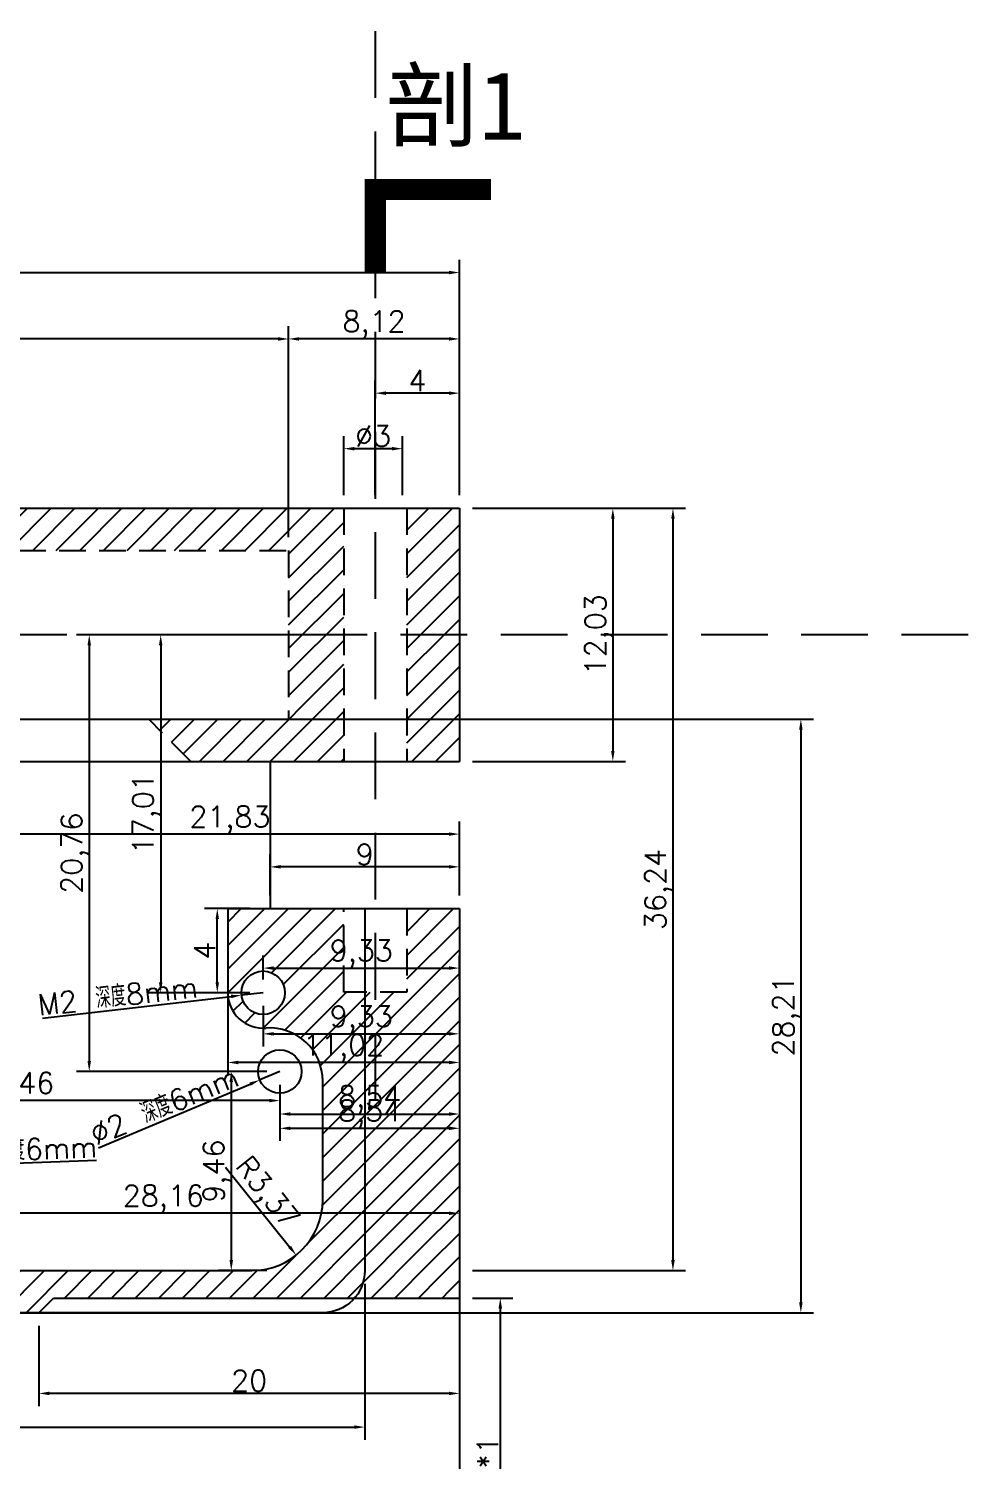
# Model space of a CAD drawing. Header units: millimetres. Extents: x 6817 to 10425, y -2870 to -164.
# Drawn here: x 9795.1 to 9840.1, y -334 to -265.9 of the extents above; entities that cross this region are included whole.
import ezdxf

# ---------------------------------------------------------------- set-up
doc = ezdxf.new("R2010")
doc.units = ezdxf.units.MM
doc.linetypes.add('HIDDEN', pattern=[9.525, 6.35, -3.175])
doc.layers.add('图层2', color=108, linetype='Continuous')
doc.styles.get("Standard").update_dxf_attribs({"font": 'txt', "bigfont": 'gbcbig.shx'})
doc.dimstyles.new('ISO-25', dxfattribs={"dimtxt": 1, "dimasz": 0.5, "dimexe": 0.6, "dimexo": 0.625, "dimgap": 0.1, "dimtad": 1, "dimtxsty": 'Standard', "dimcen": 2.5, "dimadec": 0, "dimazin": 0, "dimtfac": 1, "dimtmove": 0, "dimatfit": 3, "dimfxl": 1, "dimarcsym": 0})

# ---------------------------------------------------------------- blocks, each defined once
blk = doc.blocks.new('*D1296')
at = {"layer": 'Defpoints', "color": 0, "linetype": 'ByBlock'}
for p in [(9815.545, -326.236), (9815.545, -343.636), (9817.486, -343.636)]:
    blk.add_point(p, dxfattribs=at)
at = {"layer": '图层2', "color": 0, "linetype": 'ByBlock', "lineweight": -2}
for p, q in [((9816.17, -326.236), (9818.086, -326.236)), ((9817.486, -326.736), (9817.486, -343.136)), ((9816.17, -343.636), (9818.086, -343.636))]:
    blk.add_line(p, q, dxfattribs=at)
at = {"layer": '图层2', "color": 0, "linetype": 'ByBlock'}
for points in [[(9817.403, -326.736), (9817.57, -326.736), (9817.486, -326.236)], [(9817.403, -343.136), (9817.57, -343.136), (9817.486, -343.636)]]:
    blk.add_solid(points, dxfattribs=at)
at = {"layer": '图层2', "color": 0, "linetype": 'ByBlock', "insert": (9816.886, -334.936), "char_height": 1, "attachment_point": 5, "rotation": 90}
blk.add_mtext('M18*1', dxfattribs=at)
blk = doc.blocks.new('*D1299')
at = {"layer": 'Defpoints', "color": 0, "linetype": 'ByBlock', "transparency": 16777216}
for p in [(9806.545, -305.741), (9806.545, -307.727), (9815.545, -307.727)]:
    blk.add_point(p, dxfattribs=at)
at = {"layer": '图层2', "color": 0, "linetype": 'ByBlock', "lineweight": -2, "transparency": 16777216}
for p, q in [((9806.545, -307.102), (9806.545, -305.141)), ((9815.545, -307.102), (9815.545, -305.141)), ((9815.045, -305.741), (9807.045, -305.741))]:
    blk.add_line(p, q, dxfattribs=at)
at = {"layer": '图层2', "color": 0, "linetype": 'ByBlock', "transparency": 16777216}
for points in [[(9807.045, -305.657), (9807.045, -305.824), (9806.545, -305.741)], [(9815.045, -305.657), (9815.045, -305.824), (9815.545, -305.741)]]:
    blk.add_solid(points, dxfattribs=at)
at = {"layer": '图层2', "color": 0, "linetype": 'ByBlock', "transparency": 16777216, "insert": (9811.045, -305.141), "char_height": 1, "attachment_point": 5}
blk.add_mtext('9', dxfattribs=at)
blk = doc.blocks.new('*D772')
at = {"layer": 'Defpoints', "color": 0, "linetype": 'ByBlock', "transparency": 16777216}
for p in [(9793.712, -304.185), (9793.712, -304.852), (9815.545, -307.727)]:
    blk.add_point(p, dxfattribs=at)
at = {"layer": '图层2', "color": 0, "linetype": 'ByBlock', "lineweight": -2, "transparency": 16777216}
for p, q in [((9793.712, -304.227), (9793.712, -303.585)), ((9815.045, -304.185), (9794.212, -304.185)), ((9815.545, -307.102), (9815.545, -303.585))]:
    blk.add_line(p, q, dxfattribs=at)
at = {"layer": '图层2', "color": 0, "linetype": 'ByBlock', "transparency": 16777216}
for points in [[(9794.212, -304.102), (9794.212, -304.269), (9793.712, -304.185)], [(9815.045, -304.102), (9815.045, -304.269), (9815.545, -304.185)]]:
    blk.add_solid(points, dxfattribs=at)
at = {"layer": '图层2', "color": 0, "linetype": 'ByBlock', "transparency": 16777216, "insert": (9804.629, -303.502), "char_height": 1, "attachment_point": 5}
blk.add_mtext('21,83', dxfattribs=at)
blk = doc.blocks.new('*D1302')
at = {"layer": 'Defpoints', "color": 0, "linetype": 'ByBlock', "transparency": 16777216}
for p in [(9811.545, -283.225), (9811.545, -288.697), (9815.545, -288.697)]:
    blk.add_point(p, dxfattribs=at)
at = {"layer": '图层2', "color": 0, "linetype": 'ByBlock', "lineweight": -2, "transparency": 16777216}
for p, q in [((9811.545, -288.072), (9811.545, -282.625)), ((9815.545, -288.072), (9815.545, -282.625)), ((9815.045, -283.225), (9812.045, -283.225))]:
    blk.add_line(p, q, dxfattribs=at)
at = {"layer": '图层2', "color": 0, "linetype": 'ByBlock', "transparency": 16777216}
for points in [[(9812.045, -283.142), (9812.045, -283.309), (9811.545, -283.225)], [(9815.045, -283.142), (9815.045, -283.309), (9815.545, -283.225)]]:
    blk.add_solid(points, dxfattribs=at)
at = {"layer": '图层2', "color": 0, "linetype": 'ByBlock', "transparency": 16777216, "insert": (9813.545, -282.625), "char_height": 1, "attachment_point": 5}
blk.add_mtext('4', dxfattribs=at)
blk = doc.blocks.new('*D1303')
at = {"layer": 'Defpoints', "color": 0, "linetype": 'ByBlock', "transparency": 16777216}
for p in [(9810.045, -285.864), (9810.045, -288.697), (9812.836, -288.697)]:
    blk.add_point(p, dxfattribs=at)
at = {"layer": '图层2', "color": 0, "linetype": 'ByBlock', "lineweight": -2, "transparency": 16777216}
for p, q in [((9810.045, -288.072), (9810.045, -285.264)), ((9812.836, -288.072), (9812.836, -285.264)), ((9812.336, -285.864), (9810.545, -285.864))]:
    blk.add_line(p, q, dxfattribs=at)
at = {"layer": '图层2', "color": 0, "linetype": 'ByBlock', "transparency": 16777216}
for points in [[(9810.545, -285.781), (9810.545, -285.948), (9810.045, -285.864)], [(9812.336, -285.781), (9812.336, -285.948), (9812.836, -285.864)]]:
    blk.add_solid(points, dxfattribs=at)
at = {"layer": '图层2', "color": 0, "linetype": 'ByBlock', "transparency": 16777216, "insert": (9811.44, -285.264), "char_height": 1, "attachment_point": 5}
blk.add_mtext('%%C3', dxfattribs=at)
blk = doc.blocks.new('*D1304')
at = {"layer": 'Defpoints', "color": 0, "linetype": 'ByBlock', "transparency": 16777216}
for p in [(9807.423, -280.647), (9815.545, -288.697), (9807.423, -290.697)]:
    blk.add_point(p, dxfattribs=at)
at = {"layer": '图层2', "color": 0, "linetype": 'ByBlock', "lineweight": -2, "transparency": 16777216}
for p, q in [((9807.423, -290.072), (9807.423, -280.047)), ((9815.545, -288.072), (9815.545, -280.047)), ((9815.045, -280.647), (9807.923, -280.647))]:
    blk.add_line(p, q, dxfattribs=at)
at = {"layer": '图层2', "color": 0, "linetype": 'ByBlock', "transparency": 16777216}
for points in [[(9807.923, -280.564), (9807.923, -280.731), (9807.423, -280.647)], [(9815.045, -280.564), (9815.045, -280.731), (9815.545, -280.647)]]:
    blk.add_solid(points, dxfattribs=at)
at = {"layer": '图层2', "color": 0, "linetype": 'ByBlock', "transparency": 16777216, "insert": (9811.484, -279.964), "char_height": 1, "attachment_point": 5}
blk.add_mtext('8,12', dxfattribs=at)
blk = doc.blocks.new('*D1305')
at = {"layer": 'Defpoints', "color": 0, "linetype": 'ByBlock', "transparency": 16777216}
for p in [(9735.545, -280.647), (9735.545, -288.697), (9807.423, -290.697)]:
    blk.add_point(p, dxfattribs=at)
at = {"layer": '图层2', "color": 0, "linetype": 'ByBlock', "lineweight": -2, "transparency": 16777216}
for p, q in [((9735.545, -288.072), (9735.545, -280.047)), ((9807.423, -290.072), (9807.423, -280.047)), ((9806.923, -280.647), (9736.045, -280.647))]:
    blk.add_line(p, q, dxfattribs=at)
at = {"layer": '图层2', "color": 0, "linetype": 'ByBlock', "transparency": 16777216}
for points in [[(9736.045, -280.564), (9736.045, -280.731), (9735.545, -280.647)], [(9806.923, -280.564), (9806.923, -280.731), (9807.423, -280.647)]]:
    blk.add_solid(points, dxfattribs=at)
at = {"layer": '图层2', "color": 0, "linetype": 'ByBlock', "transparency": 16777216, "insert": (9771.484, -279.964), "char_height": 1, "attachment_point": 5}
blk.add_mtext('71,88', dxfattribs=at)
blk = doc.blocks.new('*D775')
at = {"layer": 'Defpoints', "color": 0, "linetype": 'ByBlock', "transparency": 16777216}
for p in [(9805.183, -311.845), (9806.21, -311.726)]:
    blk.add_point(p, dxfattribs=at)
at = {"layer": '图层2', "color": 0, "linetype": 'ByBlock', "lineweight": -2, "transparency": 16777216}
for p, q in [((9795.724, -312.942), (9804.686, -311.903)), ((9806.21, -311.726), (9805.183, -311.845))]:
    blk.add_line(p, q, dxfattribs=at)
at = {"layer": '图层2', "color": 0, "linetype": 'ByBlock', "transparency": 16777216}
blk.add_solid([(9804.676, -311.82), (9804.696, -311.985), (9805.183, -311.845)], dxfattribs=at)
at = {"layer": '图层2', "color": 0, "linetype": 'ByBlock', "transparency": 16777216, "insert": (9799.286, -311.875), "char_height": 1, "attachment_point": 5, "rotation": 6.61436}
blk.add_mtext('M2 深度8mm', dxfattribs=at)
blk = doc.blocks.new('*D1307')
at = {"layer": 'Defpoints', "color": 0, "linetype": 'ByBlock', "transparency": 16777216}
for p in [(9807.005, -315.473), (9806.054, -315.873)]:
    blk.add_point(p, dxfattribs=at)
at = {"layer": '图层2', "color": 0, "linetype": 'ByBlock', "lineweight": -2, "transparency": 16777216}
for p, q in [((9807.005, -315.473), (9806.054, -315.873)), ((9798.382, -319.1), (9805.593, -316.067))]:
    blk.add_line(p, q, dxfattribs=at)
at = {"layer": '图层2', "color": 0, "linetype": 'ByBlock', "transparency": 16777216}
blk.add_solid([(9805.561, -315.99), (9805.625, -316.144), (9806.054, -315.873)], dxfattribs=at)
at = {"layer": '图层2', "color": 0, "linetype": 'ByBlock', "transparency": 16777216, "insert": (9801.505, -317.082), "char_height": 1, "attachment_point": 5, "rotation": 22.81537}
blk.add_mtext('%%C2 深度6mm', dxfattribs=at)
blk = doc.blocks.new('*D1308')
at = {"layer": 'Defpoints', "color": 0, "linetype": 'ByBlock', "transparency": 16777216}
for p in [(9806.21, -311.726), (9815.545, -311.726), (9815.545, -313.679)]:
    blk.add_point(p, dxfattribs=at)
at = {"layer": '图层2', "color": 0, "linetype": 'ByBlock', "lineweight": -2, "transparency": 16777216}
for p, q in [((9806.21, -312.351), (9806.21, -314.279)), ((9815.545, -312.351), (9815.545, -314.279)), ((9806.71, -313.679), (9815.045, -313.679))]:
    blk.add_line(p, q, dxfattribs=at)
at = {"layer": '图层2', "color": 0, "linetype": 'ByBlock', "transparency": 16777216}
for points in [[(9806.71, -313.596), (9806.71, -313.762), (9806.21, -313.679)], [(9815.045, -313.596), (9815.045, -313.762), (9815.545, -313.679)]]:
    blk.add_solid(points, dxfattribs=at)
at = {"layer": '图层2', "color": 0, "linetype": 'ByBlock', "transparency": 16777216, "insert": (9810.878, -312.996), "char_height": 1, "attachment_point": 5}
blk.add_mtext('9,33', dxfattribs=at)
blk = doc.blocks.new('*D1309')
at = {"layer": 'Defpoints', "color": 0, "linetype": 'ByBlock', "transparency": 16777216}
for p in [(9807.005, -315.473), (9815.545, -315.473), (9815.545, -317.491)]:
    blk.add_point(p, dxfattribs=at)
at = {"layer": '图层2', "color": 0, "linetype": 'ByBlock', "lineweight": -2, "transparency": 16777216}
for p, q in [((9807.005, -316.098), (9807.005, -318.091)), ((9815.545, -316.098), (9815.545, -318.091)), ((9807.505, -317.491), (9815.045, -317.491))]:
    blk.add_line(p, q, dxfattribs=at)
at = {"layer": '图层2', "color": 0, "linetype": 'ByBlock', "transparency": 16777216}
for points in [[(9807.505, -317.408), (9807.505, -317.574), (9807.005, -317.491)], [(9815.045, -317.408), (9815.045, -317.574), (9815.545, -317.491)]]:
    blk.add_solid(points, dxfattribs=at)
at = {"layer": '图层2', "color": 0, "linetype": 'ByBlock', "transparency": 16777216, "insert": (9811.275, -316.808), "char_height": 1, "attachment_point": 5}
blk.add_mtext('8,54', dxfattribs=at)
blk = doc.blocks.new('*D1310')
at = {"layer": 'Defpoints', "color": 0, "linetype": 'ByBlock', "transparency": 16777216}
for p in [(9809.425, -294.712), (9801.339, -311.726), (9806.21, -311.726)]:
    blk.add_point(p, dxfattribs=at)
at = {"layer": '图层2', "color": 0, "linetype": 'ByBlock', "lineweight": -2, "transparency": 16777216}
for p, q in [((9808.8, -294.712), (9800.739, -294.712)), ((9801.339, -295.212), (9801.339, -311.226)), ((9805.585, -311.726), (9800.739, -311.726))]:
    blk.add_line(p, q, dxfattribs=at)
at = {"layer": '图层2', "color": 0, "linetype": 'ByBlock', "transparency": 16777216}
for points in [[(9801.256, -295.212), (9801.422, -295.212), (9801.339, -294.712)], [(9801.256, -311.226), (9801.422, -311.226), (9801.339, -311.726)]]:
    blk.add_solid(points, dxfattribs=at)
at = {"layer": '图层2', "color": 0, "linetype": 'ByBlock', "transparency": 16777216, "insert": (9800.656, -303.219), "char_height": 1, "attachment_point": 5, "rotation": 90}
blk.add_mtext('17,01', dxfattribs=at)
blk = doc.blocks.new('*D776')
at = {"layer": 'Defpoints', "color": 0, "linetype": 'ByBlock', "transparency": 16777216}
for p in [(9805.379, -294.712), (9797.941, -315.473), (9807.005, -315.473)]:
    blk.add_point(p, dxfattribs=at)
at = {"layer": '图层2', "color": 0, "linetype": 'ByBlock', "lineweight": -2, "transparency": 16777216}
for p, q in [((9804.754, -294.712), (9797.341, -294.712)), ((9797.941, -295.212), (9797.941, -314.973)), ((9806.38, -315.473), (9797.341, -315.473))]:
    blk.add_line(p, q, dxfattribs=at)
at = {"layer": '图层2', "color": 0, "linetype": 'ByBlock', "transparency": 16777216}
for points in [[(9797.858, -295.212), (9798.024, -295.212), (9797.941, -294.712)], [(9797.858, -314.973), (9798.024, -314.973), (9797.941, -315.473)]]:
    blk.add_solid(points, dxfattribs=at)
at = {"layer": '图层2', "color": 0, "linetype": 'ByBlock', "transparency": 16777216, "insert": (9797.258, -305.092), "char_height": 1, "attachment_point": 5, "rotation": 90}
blk.add_mtext('20,76', dxfattribs=at)
blk = doc.blocks.new('*D1313')
at = {"layer": 'Defpoints', "color": 0, "linetype": 'ByBlock', "transparency": 16777216}
for p in [(9787.385, -320.113), (9815.545, -320.527), (9787.385, -322.21)]:
    blk.add_point(p, dxfattribs=at)
at = {"layer": '图层2', "color": 0, "linetype": 'ByBlock', "lineweight": -2, "transparency": 16777216}
for p, q in [((9787.385, -320.738), (9787.385, -322.81)), ((9815.545, -321.152), (9815.545, -322.81)), ((9815.045, -322.21), (9787.885, -322.21))]:
    blk.add_line(p, q, dxfattribs=at)
at = {"layer": '图层2', "color": 0, "linetype": 'ByBlock', "transparency": 16777216}
for points in [[(9787.885, -322.126), (9787.885, -322.293), (9787.385, -322.21)], [(9815.045, -322.126), (9815.045, -322.293), (9815.545, -322.21)]]:
    blk.add_solid(points, dxfattribs=at)
at = {"layer": '图层2', "color": 0, "linetype": 'ByBlock', "transparency": 16777216, "insert": (9801.465, -321.526), "char_height": 1, "attachment_point": 5}
blk.add_mtext('28,16', dxfattribs=at)
blk = doc.blocks.new('*D1315')
at = {"layer": 'Defpoints', "color": 0, "linetype": 'ByBlock', "transparency": 16777216}
for p in [(9804.526, -307.727), (9815.545, -307.727), (9804.526, -315.04)]:
    blk.add_point(p, dxfattribs=at)
at = {"layer": '图层2', "color": 0, "linetype": 'ByBlock', "lineweight": -2, "transparency": 16777216}
for p, q in [((9804.526, -308.352), (9804.526, -315.64)), ((9815.545, -308.352), (9815.545, -315.64)), ((9815.045, -315.04), (9805.026, -315.04))]:
    blk.add_line(p, q, dxfattribs=at)
at = {"layer": '图层2', "color": 0, "linetype": 'ByBlock', "transparency": 16777216}
for points in [[(9805.026, -314.957), (9805.026, -315.124), (9804.526, -315.04)], [(9815.045, -314.957), (9815.045, -315.124), (9815.545, -315.04)]]:
    blk.add_solid(points, dxfattribs=at)
at = {"layer": '图层2', "color": 0, "linetype": 'ByBlock', "transparency": 16777216, "insert": (9810.035, -314.357), "char_height": 1, "attachment_point": 5}
blk.add_mtext('11,02', dxfattribs=at)
blk = doc.blocks.new('*D1316')
at = {"layer": 'Defpoints', "color": 0, "linetype": 'ByBlock', "transparency": 16777216}
for p in [(9805.676, -321.568), (9807.784, -324.196)]:
    blk.add_point(p, dxfattribs=at)
at = {"layer": '图层2', "color": 0, "linetype": 'ByBlock', "lineweight": -2, "transparency": 16777216}
blk.add_line((9804.426, -320.009), (9807.471, -323.806), dxfattribs=at)
at = {"layer": '图层2', "color": 0, "linetype": 'ByBlock', "transparency": 16777216}
blk.add_solid([(9807.536, -323.753), (9807.406, -323.858), (9807.784, -324.196)], dxfattribs=at)
at = {"layer": '图层2', "color": 0, "linetype": 'ByBlock', "transparency": 16777216, "insert": (9806.325, -321.285), "char_height": 1, "attachment_point": 5, "rotation": 308.7325}
blk.add_mtext('R3,37', dxfattribs=at)
blk = doc.blocks.new('*D783')
at = {"layer": 'Defpoints', "color": 0, "linetype": 'ByBlock', "transparency": 16777216}
for p in [(9787.385, -320.113), (9788.634, -320.065)]:
    blk.add_point(p, dxfattribs=at)
at = {"layer": '图层2', "color": 0, "linetype": 'ByBlock', "lineweight": -2, "transparency": 16777216}
for p, q in [((9798.283, -319.693), (9789.133, -320.045)), ((9787.385, -320.113), (9788.634, -320.065))]:
    blk.add_line(p, q, dxfattribs=at)
at = {"layer": '图层2', "color": 0, "linetype": 'ByBlock', "transparency": 16777216}
blk.add_solid([(9789.13, -319.962), (9789.137, -320.129), (9788.634, -320.065)], dxfattribs=at)
at = {"layer": '图层2', "color": 0, "linetype": 'ByBlock', "transparency": 16777216, "insert": (9793.933, -319.21), "char_height": 1, "attachment_point": 5, "rotation": 2.20602}
blk.add_mtext('%%C2.5 深度6mm', dxfattribs=at)
blk = doc.blocks.new('*D1333')
at = {"layer": 'Defpoints', "color": 0, "linetype": 'ByBlock', "transparency": 16777216}
for p in [(9795.545, -326.936), (9815.545, -326.936), (9795.545, -330.772)]:
    blk.add_point(p, dxfattribs=at)
at = {"layer": '图层2', "color": 0, "linetype": 'ByBlock', "lineweight": -2, "transparency": 16777216}
for p, q in [((9795.545, -327.561), (9795.545, -331.372)), ((9815.545, -327.561), (9815.545, -331.372)), ((9815.045, -330.772), (9796.045, -330.772))]:
    blk.add_line(p, q, dxfattribs=at)
at = {"layer": '图层2', "color": 0, "linetype": 'ByBlock', "transparency": 16777216}
for points in [[(9796.045, -330.689), (9796.045, -330.855), (9795.545, -330.772)], [(9815.045, -330.689), (9815.045, -330.855), (9815.545, -330.772)]]:
    blk.add_solid(points, dxfattribs=at)
at = {"layer": '图层2', "color": 0, "linetype": 'ByBlock', "transparency": 16777216, "insert": (9805.545, -330.172), "char_height": 1, "attachment_point": 5}
blk.add_mtext('20', dxfattribs=at)
blk = doc.blocks.new('*D1837')
at = {"layer": 'Defpoints', "color": 0, "linetype": 'ByBlock'}
for p in [(9807.005, -315.473), (9804.695, -324.936), (9807.005, -324.936)]:
    blk.add_point(p, dxfattribs=at)
at = {"layer": '图层2', "color": 0, "linetype": 'ByBlock', "lineweight": -2}
for p, q in [((9806.38, -315.473), (9804.095, -315.473)), ((9804.695, -315.973), (9804.695, -324.436)), ((9806.38, -324.936), (9804.095, -324.936))]:
    blk.add_line(p, q, dxfattribs=at)
at = {"layer": '图层2', "color": 0, "linetype": 'ByBlock'}
for points in [[(9804.611, -315.973), (9804.778, -315.973), (9804.695, -315.473)], [(9804.611, -324.436), (9804.778, -324.436), (9804.695, -324.936)]]:
    blk.add_solid(points, dxfattribs=at)
at = {"layer": '图层2', "color": 0, "linetype": 'ByBlock', "insert": (9804.011, -320.205), "char_height": 1, "attachment_point": 5, "rotation": 90}
blk.add_mtext('9,46', dxfattribs=at)
blk = doc.blocks.new('*D1838')
at = {"layer": 'Defpoints', "color": 0, "linetype": 'ByBlock'}
for p in [(9807.005, -315.473), (9735.545, -316.851), (9735.545, -324.936)]:
    blk.add_point(p, dxfattribs=at)
at = {"layer": '图层2', "color": 0, "linetype": 'ByBlock', "lineweight": -2}
for p, q in [((9735.545, -324.311), (9735.545, -316.251)), ((9807.005, -316.098), (9807.005, -317.451)), ((9806.505, -316.851), (9736.045, -316.851))]:
    blk.add_line(p, q, dxfattribs=at)
at = {"layer": '图层2', "color": 0, "linetype": 'ByBlock'}
for points in [[(9736.045, -316.768), (9736.045, -316.935), (9735.545, -316.851)], [(9806.505, -316.768), (9806.505, -316.935), (9807.005, -316.851)]]:
    blk.add_solid(points, dxfattribs=at)
at = {"layer": '图层2', "color": 0, "linetype": 'ByBlock', "insert": (9794.347, -316.168), "char_height": 1, "attachment_point": 5}
blk.add_mtext('71,46', dxfattribs=at)
blk = doc.blocks.new('*D1845')
at = {"layer": 'Defpoints', "color": 0, "linetype": 'ByBlock'}
for p in [(9807.005, -315.473), (9815.545, -315.473), (9815.545, -318.17)]:
    blk.add_point(p, dxfattribs=at)
at = {"layer": '图层2', "color": 0, "linetype": 'ByBlock', "lineweight": -2}
for p, q in [((9807.005, -316.098), (9807.005, -318.77)), ((9815.545, -316.098), (9815.545, -318.77)), ((9807.505, -318.17), (9815.045, -318.17))]:
    blk.add_line(p, q, dxfattribs=at)
at = {"layer": '图层2', "color": 0, "linetype": 'ByBlock'}
for points in [[(9807.505, -318.087), (9807.505, -318.253), (9807.005, -318.17)], [(9815.045, -318.087), (9815.045, -318.253), (9815.545, -318.17)]]:
    blk.add_solid(points, dxfattribs=at)
at = {"layer": '图层2', "color": 0, "linetype": 'ByBlock', "insert": (9811.275, -317.487), "char_height": 1, "attachment_point": 5}
blk.add_mtext('8,54', dxfattribs=at)
blk = doc.blocks.new('*D1846')
at = {"layer": 'Defpoints', "color": 0, "linetype": 'ByBlock'}
for p in [(9815.545, -310.553), (9806.21, -311.726), (9815.545, -311.726)]:
    blk.add_point(p, dxfattribs=at)
at = {"layer": '图层2', "color": 0, "linetype": 'ByBlock', "lineweight": -2}
for p, q in [((9806.21, -311.101), (9806.21, -309.953)), ((9815.545, -311.101), (9815.545, -309.953)), ((9806.71, -310.553), (9815.045, -310.553))]:
    blk.add_line(p, q, dxfattribs=at)
at = {"layer": '图层2', "color": 0, "linetype": 'ByBlock'}
for points in [[(9806.71, -310.47), (9806.71, -310.636), (9806.21, -310.553)], [(9815.045, -310.47), (9815.045, -310.636), (9815.545, -310.553)]]:
    blk.add_solid(points, dxfattribs=at)
at = {"layer": '图层2', "color": 0, "linetype": 'ByBlock', "insert": (9810.878, -309.87), "char_height": 1, "attachment_point": 5}
blk.add_mtext('9,33', dxfattribs=at)
blk = doc.blocks.new('*D1847')
at = {"layer": 'Defpoints', "color": 0, "linetype": 'ByBlock'}
for p in [(9804.029, -307.727), (9806.21, -307.727), (9806.21, -311.726)]:
    blk.add_point(p, dxfattribs=at)
at = {"layer": '图层2', "color": 0, "linetype": 'ByBlock', "lineweight": -2}
for p, q in [((9805.585, -307.727), (9803.429, -307.727)), ((9804.029, -311.226), (9804.029, -308.227)), ((9805.585, -311.726), (9803.429, -311.726))]:
    blk.add_line(p, q, dxfattribs=at)
at = {"layer": '图层2', "color": 0, "linetype": 'ByBlock'}
for points in [[(9803.946, -308.227), (9804.112, -308.227), (9804.029, -307.727)], [(9803.946, -311.226), (9804.112, -311.226), (9804.029, -311.726)]]:
    blk.add_solid(points, dxfattribs=at)
at = {"layer": '图层2', "color": 0, "linetype": 'ByBlock', "insert": (9803.429, -309.726), "char_height": 1, "attachment_point": 5, "rotation": 90}
blk.add_mtext('4', dxfattribs=at)
blk = doc.blocks.new('*D1850')
at = {"layer": 'Defpoints', "color": 0, "linetype": 'ByBlock'}
for p in [(9815.545, -277.492), (9721.745, -284.712), (9815.545, -284.712)]:
    blk.add_point(p, dxfattribs=at)
at = {"layer": '图层2', "color": 0, "linetype": 'ByBlock', "lineweight": -2}
for p, q in [((9721.745, -284.087), (9721.745, -276.892)), ((9815.545, -284.087), (9815.545, -276.892)), ((9722.245, -277.492), (9815.045, -277.492))]:
    blk.add_line(p, q, dxfattribs=at)
at = {"layer": '图层2', "color": 0, "linetype": 'ByBlock'}
for points in [[(9722.245, -277.408), (9722.245, -277.575), (9721.745, -277.492)], [(9815.045, -277.408), (9815.045, -277.575), (9815.545, -277.492)]]:
    blk.add_solid(points, dxfattribs=at)
at = {"layer": '图层2', "color": 0, "linetype": 'ByBlock', "insert": (9768.645, -276.808), "char_height": 1, "attachment_point": 5}
blk.add_mtext('93,8', dxfattribs=at)
blk = doc.blocks.new('*D1878')
at = {"layer": 'Defpoints', "color": 0, "linetype": 'ByBlock'}
for p in [(9740.045, -298.727), (9740.045, -326.936), (9831.779, -326.936)]:
    blk.add_point(p, dxfattribs=at)
at = {"layer": '图层2', "color": 0, "linetype": 'ByBlock', "lineweight": -2}
for p, q in [((9740.67, -298.727), (9832.379, -298.727)), ((9831.779, -299.227), (9831.779, -326.436)), ((9740.67, -326.936), (9832.379, -326.936))]:
    blk.add_line(p, q, dxfattribs=at)
at = {"layer": '图层2', "color": 0, "linetype": 'ByBlock'}
for points in [[(9831.696, -299.227), (9831.863, -299.227), (9831.779, -298.727)], [(9831.696, -326.436), (9831.863, -326.436), (9831.779, -326.936)]]:
    blk.add_solid(points, dxfattribs=at)
at = {"layer": '图层2', "color": 0, "linetype": 'ByBlock', "insert": (9831.096, -312.832), "char_height": 1, "attachment_point": 5, "rotation": 90}
blk.add_mtext('28,21', dxfattribs=at)
blk = doc.blocks.new('*D1893')
at = {"layer": 'Defpoints', "color": 0, "linetype": 'ByBlock'}
for p in [(9738.045, -324.936), (9811.045, -324.936), (9811.045, -332.371)]:
    blk.add_point(p, dxfattribs=at)
at = {"layer": '图层2', "color": 0, "linetype": 'ByBlock', "lineweight": -2}
for p, q in [((9738.045, -325.561), (9738.045, -332.971)), ((9811.045, -325.561), (9811.045, -332.971)), ((9738.545, -332.371), (9810.545, -332.371))]:
    blk.add_line(p, q, dxfattribs=at)
at = {"layer": '图层2', "color": 0, "linetype": 'ByBlock'}
for points in [[(9738.545, -332.287), (9738.545, -332.454), (9738.045, -332.371)], [(9810.545, -332.287), (9810.545, -332.454), (9811.045, -332.371)]]:
    blk.add_solid(points, dxfattribs=at)
at = {"layer": '图层2', "color": 0, "linetype": 'ByBlock', "insert": (9774.545, -331.771), "char_height": 1, "attachment_point": 5}
blk.add_mtext('73', dxfattribs=at)
blk = doc.blocks.new('*D1927')
at = {"layer": 'Defpoints', "color": 0, "linetype": 'ByBlock'}
for p in [(9815.545, -288.697), (9815.545, -300.727), (9822.839, -300.727)]:
    blk.add_point(p, dxfattribs=at)
at = {"layer": '图层2', "color": 0, "linetype": 'ByBlock', "lineweight": -2}
for p, q in [((9816.17, -288.697), (9823.439, -288.697)), ((9822.839, -289.197), (9822.839, -300.227)), ((9816.17, -300.727), (9823.439, -300.727))]:
    blk.add_line(p, q, dxfattribs=at)
at = {"layer": '图层2', "color": 0, "linetype": 'ByBlock'}
for points in [[(9822.756, -289.197), (9822.923, -289.197), (9822.839, -288.697)], [(9822.756, -300.227), (9822.923, -300.227), (9822.839, -300.727)]]:
    blk.add_solid(points, dxfattribs=at)
at = {"layer": '图层2', "color": 0, "linetype": 'ByBlock', "insert": (9822.156, -294.712), "char_height": 1, "attachment_point": 5, "rotation": 90}
blk.add_mtext('12,03', dxfattribs=at)
blk = doc.blocks.new('*D1928')
at = {"layer": 'Defpoints', "color": 0, "linetype": 'ByBlock'}
for p in [(9815.545, -288.697), (9815.545, -324.936), (9825.696, -324.936)]:
    blk.add_point(p, dxfattribs=at)
at = {"layer": '图层2', "color": 0, "linetype": 'ByBlock', "lineweight": -2}
for p, q in [((9816.17, -288.697), (9826.296, -288.697)), ((9825.696, -289.197), (9825.696, -324.436)), ((9816.17, -324.936), (9826.296, -324.936))]:
    blk.add_line(p, q, dxfattribs=at)
at = {"layer": '图层2', "color": 0, "linetype": 'ByBlock'}
for points in [[(9825.613, -289.197), (9825.779, -289.197), (9825.696, -288.697)], [(9825.613, -324.436), (9825.779, -324.436), (9825.696, -324.936)]]:
    blk.add_solid(points, dxfattribs=at)
at = {"layer": '图层2', "color": 0, "linetype": 'ByBlock', "insert": (9825.013, -306.817), "char_height": 1, "attachment_point": 5, "rotation": 90}
blk.add_mtext('36,24', dxfattribs=at)
blk = doc.blocks.new('*D2135')
at = {"layer": 'Defpoints', "color": 0, "linetype": 'ByBlock'}
for p in [(10217.809, -308.872), (10215.309, -322.353), (10217.809, -322.353), (8520.699, -2501.899), (8521.923, -2501.875), (8521.325, -2502.94), (8534.065, -2513.083), (8534.065, -2513.083)]:
    blk.add_point(p, dxfattribs=at)
at = {"layer": '图层2', "color": 0, "linetype": 'ByBlock', "lineweight": -2}
for p, q in [((10215.309, -321.728), (10215.309, -308.272)), ((10217.809, -321.728), (10217.809, -308.272)), ((10215.809, -308.872), (10217.309, -308.872)), ((8521.603, -2500.9), (8522.675, -2499.803)), ((8521.464, -2501.451), (8520.818, -2500.855)), ((8520.836, -2502.55), (8519.961, -2501.854))]:
    blk.add_line(p, q, dxfattribs=at)
for start, end in [(135.64919, 137.29304), (138.93689, 139.83176)]:
    blk.add_arc((8534.065, -2513.083), 17.428, start, end, dxfattribs=at)
at = {"layer": '图层2', "color": 0, "linetype": 'ByBlock'}
for points in [[(10215.809, -308.788), (10215.809, -308.955), (10215.309, -308.872)], [(10217.309, -308.788), (10217.309, -308.955), (10217.809, -308.872)], [(8520.863, -2501.579), (8520.987, -2501.69), (8521.259, -2501.262)], [(8520.812, -2501.894), (8520.683, -2501.788), (8520.431, -2502.228)]]:
    blk.add_solid(points, dxfattribs=at)
at = {"layer": '图层2', "color": 0, "linetype": 'ByBlock', "insert": (10216.559, -308.188), "char_height": 1, "attachment_point": 5}
blk.add_mtext('2,5', dxfattribs=at)
at = {"layer": '图层2', "color": 0, "linetype": 'ByBlock', "insert": (8521.71, -2499.932), "char_height": 1, "attachment_point": 5, "rotation": 45.64919}
blk.add_mtext('4°', dxfattribs=at)
blk = doc.blocks.new('*D2136')
at = {"layer": 'Defpoints', "color": 0, "linetype": 'ByBlock'}
for p in [(10215.309, -305.16), (10187.985, -322.353), (10215.309, -322.353), (8518.444, -2501.943), (8521.325, -2502.94), (8518.95, -2504.556), (8534.065, -2513.083), (8534.065, -2513.083)]:
    blk.add_point(p, dxfattribs=at)
at = {"layer": '图层2', "color": 0, "linetype": 'ByBlock', "lineweight": -2}
for p, q in [((10187.985, -321.728), (10187.985, -304.56)), ((10215.309, -321.728), (10215.309, -304.56)), ((10188.485, -305.16), (10214.809, -305.16)), ((8520.836, -2502.55), (8518.586, -2500.759)), ((8518.406, -2504.249), (8516.832, -2503.361))]:
    blk.add_line(p, q, dxfattribs=at)
blk.add_arc((8534.065, -2513.083), 19.186, 142.96881, 149.0795, dxfattribs=at)
at = {"layer": '图层2', "color": 0, "linetype": 'ByBlock'}
for points in [[(10188.485, -305.076), (10188.485, -305.243), (10187.985, -305.16)], [(10214.809, -305.076), (10214.809, -305.243), (10215.309, -305.16)], [(8518.683, -2501.477), (8518.815, -2501.579), (8519.055, -2501.133)], [(8517.678, -2503.266), (8517.534, -2503.182), (8517.355, -2503.656)]]:
    blk.add_solid(points, dxfattribs=at)
at = {"layer": '图层2', "color": 0, "linetype": 'ByBlock', "insert": (10201.647, -304.476), "char_height": 1, "attachment_point": 5}
blk.add_mtext('27,32', dxfattribs=at)
at = {"layer": '图层2', "color": 0, "linetype": 'ByBlock', "insert": (8517.657, -2502.025), "char_height": 1, "attachment_point": 5, "rotation": 56.02416}
blk.add_mtext('9°', dxfattribs=at)

msp = doc.modelspace()

# ---------------------------------------------------------------- hatches: boundary and pattern name
at = {"layer": '图层2', "linetype": 'ByBlock'}
h = msp.add_hatch(dxfattribs=at)
h.set_pattern_fill('ANSI31', color=1, scale=0.25, style=0)
h.paths.add_polyline_path([(9815.545, -343.636), (9810.786, -343.636), (9814.081, -346.949), (9815.545, -346.949)])
h.paths.add_polyline_path([(9811.045, -320.661), (9811.045, -324.936, -0.178765), (9810.565, -326.236), (9815.386, -326.236)])
h.paths.add_polyline_path([(9767.347, -288.697), (9735.545, -288.697), (9735.545, -290.697), (9765.738, -290.697)])
h.paths.add_polyline_path([(9721.745, -284.712), (9708.145, -284.712), (9708.145, -288.712), (9721.745, -288.712)])
h = msp.add_hatch(dxfattribs=at)
h.set_pattern_fill('ANSI31', color=1, scale=0.25, style=0)
h.paths.add_polyline_path([(9813.045, -294.712), (9815.545, -294.712), (9815.545, -288.697), (9813.045, -288.697)])
h.paths.add_polyline_path([(9810.045, -288.697), (9768.886, -288.697), (9768.378, -290.697), (9807.423, -290.697), (9807.423, -294.712), (9810.045, -294.712)])
h.paths.add_polyline_path([(9807.423, -298.727), (9800.769, -298.727), (9802.769, -300.727), (9810.045, -300.727), (9810.045, -294.712), (9807.423, -294.712)])
h.paths.add_polyline_path([(9815.545, -307.727), (9813.045, -307.727), (9813.045, -311.697), (9811.045, -311.697), (9811.045, -320.661), (9815.386, -326.236), (9815.545, -326.236)])
h.paths.add_polyline_path([(9810.045, -307.727), (9804.526, -307.727), (9804.526, -311.726, 0.440697), (9806.361, -313.403, -0.432643), (9809.045, -315.925), (9809.045, -318.092), (9811.045, -320.661), (9811.045, -311.697), (9810.045, -311.697)])
h.paths.add_polyline_path([(9807.244, -311.726, -1), (9805.176, -311.726, -1)], flags=16)
h.paths.add_polyline_path([(9805.676, -324.936), (9792.183, -324.936), (9794.173, -326.936), (9795.545, -326.936), (9796.245, -326.236), (9810.565, -326.236, 0.178765), (9811.045, -324.936), (9811.045, -320.661), (9809.045, -318.092), (9809.045, -321.568, -0.414214)])
h.paths.add_polyline_path([(9794.173, -326.936), (9792.183, -324.936), (9769.202, -324.936), (9771.46, -326.936)])
h.paths.add_polyline_path([(9796.245, -343.636), (9795.545, -342.936), (9789.525, -342.936), (9791.783, -344.936), (9792.952, -344.936), (9792.952, -345.972), (9794.952, -347.744), (9794.952, -346.949), (9814.081, -346.949), (9810.786, -343.636)])
h.paths.add_polyline_path([(9794.952, -347.744), (9792.952, -345.972), (9792.952, -360.423), (9794.952, -360.423)])
h.paths.add_polyline_path([(9789.525, -342.936), (9788.736, -342.936), (9788.736, -344.936), (9791.783, -344.936)])
h.paths.add_polyline_path([(9809.044, -312.162), (9812.711, -312.162), (9812.711, -313.829), (9809.044, -313.829)], flags=9)
h.paths.add_polyline_path([(9809.442, -315.974), (9813.108, -315.974), (9813.108, -317.641), (9809.442, -317.641)], flags=9)
h.paths.add_polyline_path([(9808.119, -313.524), (9811.952, -313.524), (9811.952, -315.19), (9808.119, -315.19)], flags=9)
h = msp.add_hatch(dxfattribs=at)
h.set_pattern_fill('ANSI31', color=1, scale=0.25, style=0)
h.paths.add_polyline_path([(9813.045, -300.727), (9815.545, -300.727), (9815.545, -294.712), (9813.045, -294.712)])
h.paths.add_polyline_path([(9740.045, -298.727), (9735.545, -298.727), (9735.545, -300.727), (9738.045, -300.727, -0.414214)])
h.paths.add_polyline_path([(9755.8, -300.727), (9757.8, -298.727), (9740.045, -298.727, 0.414214), (9738.045, -300.727)])
h.paths.add_polyline_path([(9737.884, -301.931), (9737.884, -297.764), (9739.551, -297.764), (9739.551, -301.931)], flags=9)

# ---------------------------------------------------------------- linework, layer by layer
at = {"layer": '图层2', "color": 3, "linetype": 'HIDDEN', "ltscale": 0.5}
for p, q in [((9811.545, -232.68), (9811.545, -318.231)), ((9877.832, -294.712), (9617.028, -294.712))]:
    msp.add_line(p, q, dxfattribs=at)
at = {"layer": '图层2', "color": 1, "linetype": 'ByBlock'}
for p, q in [((9735.545, -288.697), (9815.545, -288.697)), ((9815.545, -288.697), (9815.545, -300.727)), ((9735.545, -300.727), (9815.545, -300.727)), ((9815.545, -307.727), (9815.545, -346.949)), ((9809.045, -321.568), (9809.045, -315.925)), ((9735.545, -324.936), (9805.676, -324.936))]:
    msp.add_line(p, q, dxfattribs=at)
at = {"layer": '图层2', "color": 1, "linetype": 'HIDDEN', "ltscale": 0.2}
for p, q in [((9810.045, -288.697), (9810.045, -300.727)), ((9813.045, -288.697), (9813.045, -300.727)), ((9735.545, -290.697), (9807.423, -290.697)), ((9807.423, -290.697), (9807.423, -298.727)), ((9735.545, -298.727), (9807.423, -298.727)), ((9802.769, -300.727), (9800.769, -298.727)), ((9740.045, -326.936), (9815.545, -326.936))]:
    msp.add_line(p, q, dxfattribs=at)
at = {"layer": '图层2', "color": 2, "linetype": 'ByBlock'}
for p, q in [((9806.545, -300.727), (9806.545, -307.727)), ((9804.526, -307.727), (9804.526, -311.726)), ((9804.526, -307.727), (9815.545, -307.727))]:
    msp.add_line(p, q, dxfattribs=at)
at = {"layer": '图层2', "color": 4, "linetype": 'ByBlock'}
for p, q in [((9795.545, -326.936), (9796.245, -326.236)), ((9796.245, -326.236), (9815.545, -326.236))]:
    msp.add_line(p, q, dxfattribs=at)
at = {"layer": '图层2', "color": 6, "linetype": 'ByBlock', "const_width": 1}
msp.add_lwpolyline([(9817.053, -273.546), (9811.545, -273.546), (9811.545, -277.492)], dxfattribs=at)
at = {"layer": '图层2', "color": 62, "linetype": 'ByBlock'}
msp.add_lwpolyline([(9811.045, -307.727), (9811.045, -324.936, -0.414214), (9809.045, -326.936), (9740.045, -326.936, -0.414214), (9738.045, -324.936)], format="xyb", dxfattribs=at)
at = {"layer": '图层2', "color": 1, "linetype": 'HIDDEN', "ltscale": 0.2}
msp.add_lwpolyline([(9813.045, -307.727), (9813.045, -311.697), (9810.045, -311.697), (9810.045, -307.727)], dxfattribs=at)
at = {"layer": '图层2', "color": 1, "linetype": 'ByBlock'}
for centre, radius in [((9806.21, -311.726), 1.034), ((9807.005, -315.473), 1.032)]:
    msp.add_circle(centre, radius, dxfattribs=at)
for centre, radius, start, end in [((9806.21, -311.726), 1.684, 180, 275.13181), ((9805.676, -321.568), 3.368, 270, 0)]:
    msp.add_arc(centre, radius, start, end, dxfattribs=at)
at = {"layer": '图层2', "color": 2, "linetype": 'ByBlock'}
msp.add_arc((9806.519, -315.925), 2.526, 0, 93.58154, dxfattribs=at)

# ---------------------------------------------------------------- texts
at = {"layer": '图层2', "color": 6, "linetype": 'ByBlock', "insert": (9818.681, -267.926), "char_height": 3.25, "attachment_point": 3}
msp.add_mtext_dynamic_manual_height_columns('{\\fSimSun|b0|i0|c134|p2;\\C0;剖1}', width=15.45396, gutter_width=12.5, heights=[0], dxfattribs=at)

# ---------------------------------------------------------------- dimensions: what is measured, and where the dimension line sits
at = {"layer": '图层2', "color": 3, "linetype": 'ByBlock'}
for base, p1, p2, picture, middle in [((9815.545, -277.492), (9721.745, -284.712), (9815.545, -284.712), '*D1850', (9768.645, -276.808)), ((9815.5449, -310.5529), (9806.2101, -311.726), (9815.5449, -311.726), '*D1846', (9810.8775, -309.8695)), ((9815.545, -318.17), (9807.005, -315.473), (9815.545, -315.473), '*D1845', (9811.275, -317.487)), ((9811.045, -332.371), (9738.045, -324.936), (9811.045, -324.936), '*D1893', (9774.545, -331.771))]:
    dim = msp.add_linear_dim(base=base, p1=p1, p2=p2, dimstyle='ISO-25', dxfattribs=at)
    dim.commit()
    dim.dimension.update_dxf_attribs({"geometry": picture, "text_midpoint": middle})
at = {"layer": '图层2', "color": 6, "linetype": 'ByBlock'}
for base, p1, p2, angle, picture, middle in [((9735.545, -280.647), (9807.423, -290.697), (9735.545, -288.697), 180, '*D1305', (9771.484, -279.964)), ((9807.423, -280.647), (9815.545, -288.697), (9807.423, -290.697), 180, '*D1304', (9811.484, -279.964)), ((9811.545, -283.225), (9815.545, -288.697), (9811.545, -288.697), 180, '*D1302', (9813.545, -282.625)), ((9797.941, -315.473), (9805.379, -294.712), (9807.005, -315.473), 90, '*D776', (9797.258, -305.092)), ((9801.339, -311.726), (9809.425, -294.712), (9806.21, -311.726), 90, '*D1310', (9800.656, -303.219)), ((9793.712, -304.185), (9815.545, -307.727), (9793.712, -304.852), 180, '*D772', (9804.629, -303.502)), ((9806.545, -305.741), (9815.545, -307.727), (9806.545, -307.727), 180, '*D1299', (9811.045, -305.141)), ((9804.526, -315.04), (9815.545, -307.727), (9804.526, -307.727), 180, '*D1315', (9810.035, -314.357)), ((9815.5449, -313.679), (9806.2101, -311.726), (9815.5449, -311.726), 180, '*D1308', (9810.8775, -312.9957)), ((9815.545, -317.491), (9807.005, -315.473), (9815.545, -315.473), 180, '*D1309', (9811.275, -316.808)), ((9787.385, -322.21), (9815.545, -320.527), (9787.385, -320.113), 180, '*D1313', (9801.465, -321.526)), ((9795.545, -330.772), (9815.545, -326.936), (9795.545, -326.936), 180, '*D1333', (9805.545, -330.172))]:
    dim = msp.add_linear_dim(base=base, p1=p1, p2=p2, angle=angle, dimstyle='ISO-25', dxfattribs=at)
    dim.commit()
    dim.dimension.update_dxf_attribs({"geometry": picture, "text_midpoint": middle})
dim = msp.add_linear_dim(base=(9810.045, -285.864), p1=(9812.836, -288.697), p2=(9810.045, -288.697), angle=180, text='%%C3', dimstyle='ISO-25', dxfattribs=at)
dim.commit()
dim.dimension.update_dxf_attribs({"geometry": '*D1303', "text_midpoint": (9811.44, -285.264)})
at = {"layer": '图层2', "color": 3, "linetype": 'ByBlock'}
for base, p1, p2, picture, middle in [((9822.839, -300.727), (9815.545, -288.697), (9815.545, -300.727), '*D1927', (9822.156, -294.712)), ((9825.696, -324.936), (9815.545, -288.697), (9815.545, -324.936), '*D1928', (9825.013, -306.817)), ((9831.779, -326.936), (9740.045, -298.727), (9740.045, -326.936), '*D1878', (9831.096, -312.832)), ((9804.029, -307.727), (9806.21, -311.726), (9806.21, -307.727), '*D1847', (9803.429, -309.726)), ((9804.695, -324.936), (9807.005, -315.473), (9807.005, -324.936), '*D1837', (9804.011, -320.205))]:
    dim = msp.add_linear_dim(base=base, p1=p1, p2=p2, angle=90, dimstyle='ISO-25', dxfattribs=at)
    dim.commit()
    dim.dimension.update_dxf_attribs({"geometry": picture, "text_midpoint": middle})
at = {"layer": '图层2', "color": 2, "linetype": 'ByBlock'}
for base, p1, p2, picture, middle in [((10215.309, -305.16), (10187.985, -322.353), (10215.309, -322.353), '*D2136', (10201.647, -304.476)), ((10217.809, -308.872), (10215.309, -322.353), (10217.809, -322.353), '*D2135', (10216.559, -308.188))]:
    dim = msp.add_linear_dim(base=base, p1=p1, p2=p2, dimstyle='ISO-25', dxfattribs=at)
    dim.commit()
    dim.dimension.update_dxf_attribs({"geometry": picture, "text_midpoint": middle})
at = {"layer": '图层2', "color": 6, "linetype": 'ByBlock'}
dim = msp.add_radius_dim(center=(9806.21, -311.726), mpoint=(9805.183, -311.845), text='M2 深度8mm', dimstyle='ISO-25', dxfattribs=at)
dim.commit()
dim.dimension.update_dxf_attribs({"geometry": '*D775', "text_midpoint": (9799.36, -312.52), "dimtype": 164})
for center, mpoint, text, picture, middle in [((9807.005, -315.473), (9806.054, -315.873), '%%C2 深度6mm', '*D1307', (9801.505, -317.082)), ((9787.385, -320.113), (9788.634, -320.065), '%%C2.5 深度6mm', '*D783', (9793.933, -319.21))]:
    dim = msp.add_radius_dim(center=center, mpoint=mpoint, text=text, dimstyle='ISO-25', dxfattribs=at)
    dim.commit()
    dim.dimension.update_dxf_attribs({"geometry": picture, "text_midpoint": middle})
at = {"layer": '图层2', "color": 3, "linetype": 'ByBlock'}
dim = msp.add_linear_dim(base=(9735.545, -316.851), p1=(9807.005, -315.473), p2=(9735.545, -324.936), dimstyle='ISO-25', dxfattribs=at)
dim.commit()
dim.dimension.update_dxf_attribs({"geometry": '*D1838', "text_midpoint": (9794.347, -316.851), "dimtype": 160})
at = {"layer": '图层2', "color": 6, "linetype": 'ByBlock'}
dim = msp.add_radius_dim(center=(9805.676, -321.568), mpoint=(9807.784, -324.196), dimstyle='ISO-25', dxfattribs=at)
dim.commit()
dim.dimension.update_dxf_attribs({"geometry": '*D1316', "text_midpoint": (9805.792, -321.712), "dimtype": 164})
dim = msp.add_linear_dim(base=(9817.486, -343.636), p1=(9815.545, -326.236), p2=(9815.545, -343.636), angle=90, text='M18*1', dimstyle='ISO-25', dxfattribs=at)
dim.commit()
dim.dimension.update_dxf_attribs({"geometry": '*D1296', "text_midpoint": (9817.486, -334.936), "dimtype": 160})

doc.saveas('drawing.dxf')
